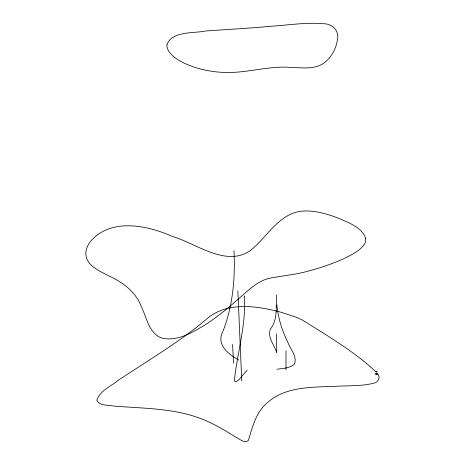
<?xml version="1.0" encoding="UTF-8"?>
<svg xmlns="http://www.w3.org/2000/svg" width="465" height="465" viewBox="0 0 465 465"><rect width="100%" height="100%" fill="white"/><g stroke="black" fill="none" stroke-linecap="round" stroke-linejoin="round"><path stroke-width="0.7" d="M276.303 304.866C276.28 313.183 275.925 322.379 270.38 329.104C267.055 337.079 274.49 345.152 276.727 352.487L276.559 333.777M247.159 370.14L239.109 379.504L236.639 381.428L235.092 381.62L234.36 380.196C237.423 352.179 246.27 324.547 244.387 295.984M376.121 371.349L376.243 371.297A1.691 1.163 8.4 0 1 376.458 371.273L376.551 371.268M376.795 374.005L377.109 373.965M276.925 369.227C282.86 368.292 289.933 368.489 294.479 363.932C297.49 356.335 290.259 349.238 287.882 342.391C280.517 327.686 276.39 311.399 276.262 294.932M377.284 373.959L377.33 373.953A1.331 0.918 8.5 0 0 377.574 373.936L377.621 373.854M375.424 374.145L375.493 374.151A1.767 1.215 8.5 0 1 376.057 374.22L376.354 374.354M376.58 371.837L376.22 371.657M238.894 360.102C228.455 354.254 215.719 344.53 223.008 331.156C232.924 305.679 235.313 278.006 233.988 250.885M377.039 373.418L377.504 373.738M376.266 372.099C354.347 351.563 327.988 336.137 302.645 320.199A79.312 55.509 -1.1 0 0 295.664 317.031L281.093 312.253A151.259 113.076 -3.9 0 0 270.409 309.719C248.653 304.854 223.177 303.726 205.623 319.943C178.566 342.6 148.056 360.468 118.744 379.94C111.356 386.13 100.033 390.461 96.819 400.185C99.452 406.131 108.136 404.8 113.477 406.032C143.319 408.543 174.241 407.945 202.484 419.256C214.086 423.877 224.857 430.259 235.406 436.873C239.132 438.431 244.253 444.011 248.264 440.558C252.419 427.817 255.378 413.786 265.736 404.207C284.964 385.322 314.247 387.502 339.125 386.119C350.488 385.625 362.084 386.101 373.197 383.311C378.103 382.835 381.265 377.249 377.324 373.476M232.593 344.489L233.535 363.246M237.871 290.759L241.759 381.056M285.987 350.877L285.987 369.78M377.307 371.273A1.221 0.837 8.3 0 1 377.318 371.552M376.551 374.296A0.663 0.453 8.5 0 1 376.778 373.988M376.563 373.197A1.081 0.744 8.4 0 1 376.882 373.314M375.615 373.564A7.388 5.074 7.8 0 1 375.482 373.674L375.284 373.843A1.645 1.133 8.5 0 0 375.075 374.034M166.97 44.32C166.412 48.302 168.876 51.917 171.521 54.638A93.453 34.294 -1.9 0 0 176.909 59.026A95.935 35.16 -1.8 0 0 184.064 63.071C201.822 71.348 221.939 73.935 241.329 71.744C257.674 70.041 273.908 66.111 290.445 67.367C301.837 67.663 314.793 69.983 324.587 62.572C331.917 56.951 336.317 48.046 337.544 39.002C339.438 30.399 331.65 23.564 323.448 23.721C305.836 22.221 288.219 25.139 270.671 26.278C248.978 28.342 227.216 29.44 205.489 31.021C193.539 33.527 172.788 30.789 166.97 44.32M365.775 238.504L365.31 242.602C360.695 250.891 351.412 254.774 343.356 258.9C331.917 263.992 320.013 267.991 307.911 271.194C295.054 274.838 281.674 275.745 268.642 278.459C257.226 281.377 248.665 290.021 240.045 297.507C229.03 307.342 217.603 316.775 205.205 324.826C192.353 332.551 177.461 341.688 161.855 338.067C148.91 333.358 146.83 317.886 141.465 306.941C136.094 292.113 123.004 282.377 109.136 276.07C99.673 270.967 85.554 265.713 85.851 252.815A48.86 27.819 -7.5 0 1 90.46 241.428C111.083 217.579 147.248 225.269 172.527 236.482C196.625 243.491 227.06 268.328 251.42 249.688C267.828 236.174 279.442 212.86 302.895 211.052C315.008 210.29 326.843 213.9 338.078 218.039C348.332 222.689 361.636 226.92 365.775 238.504"/></g></svg>
